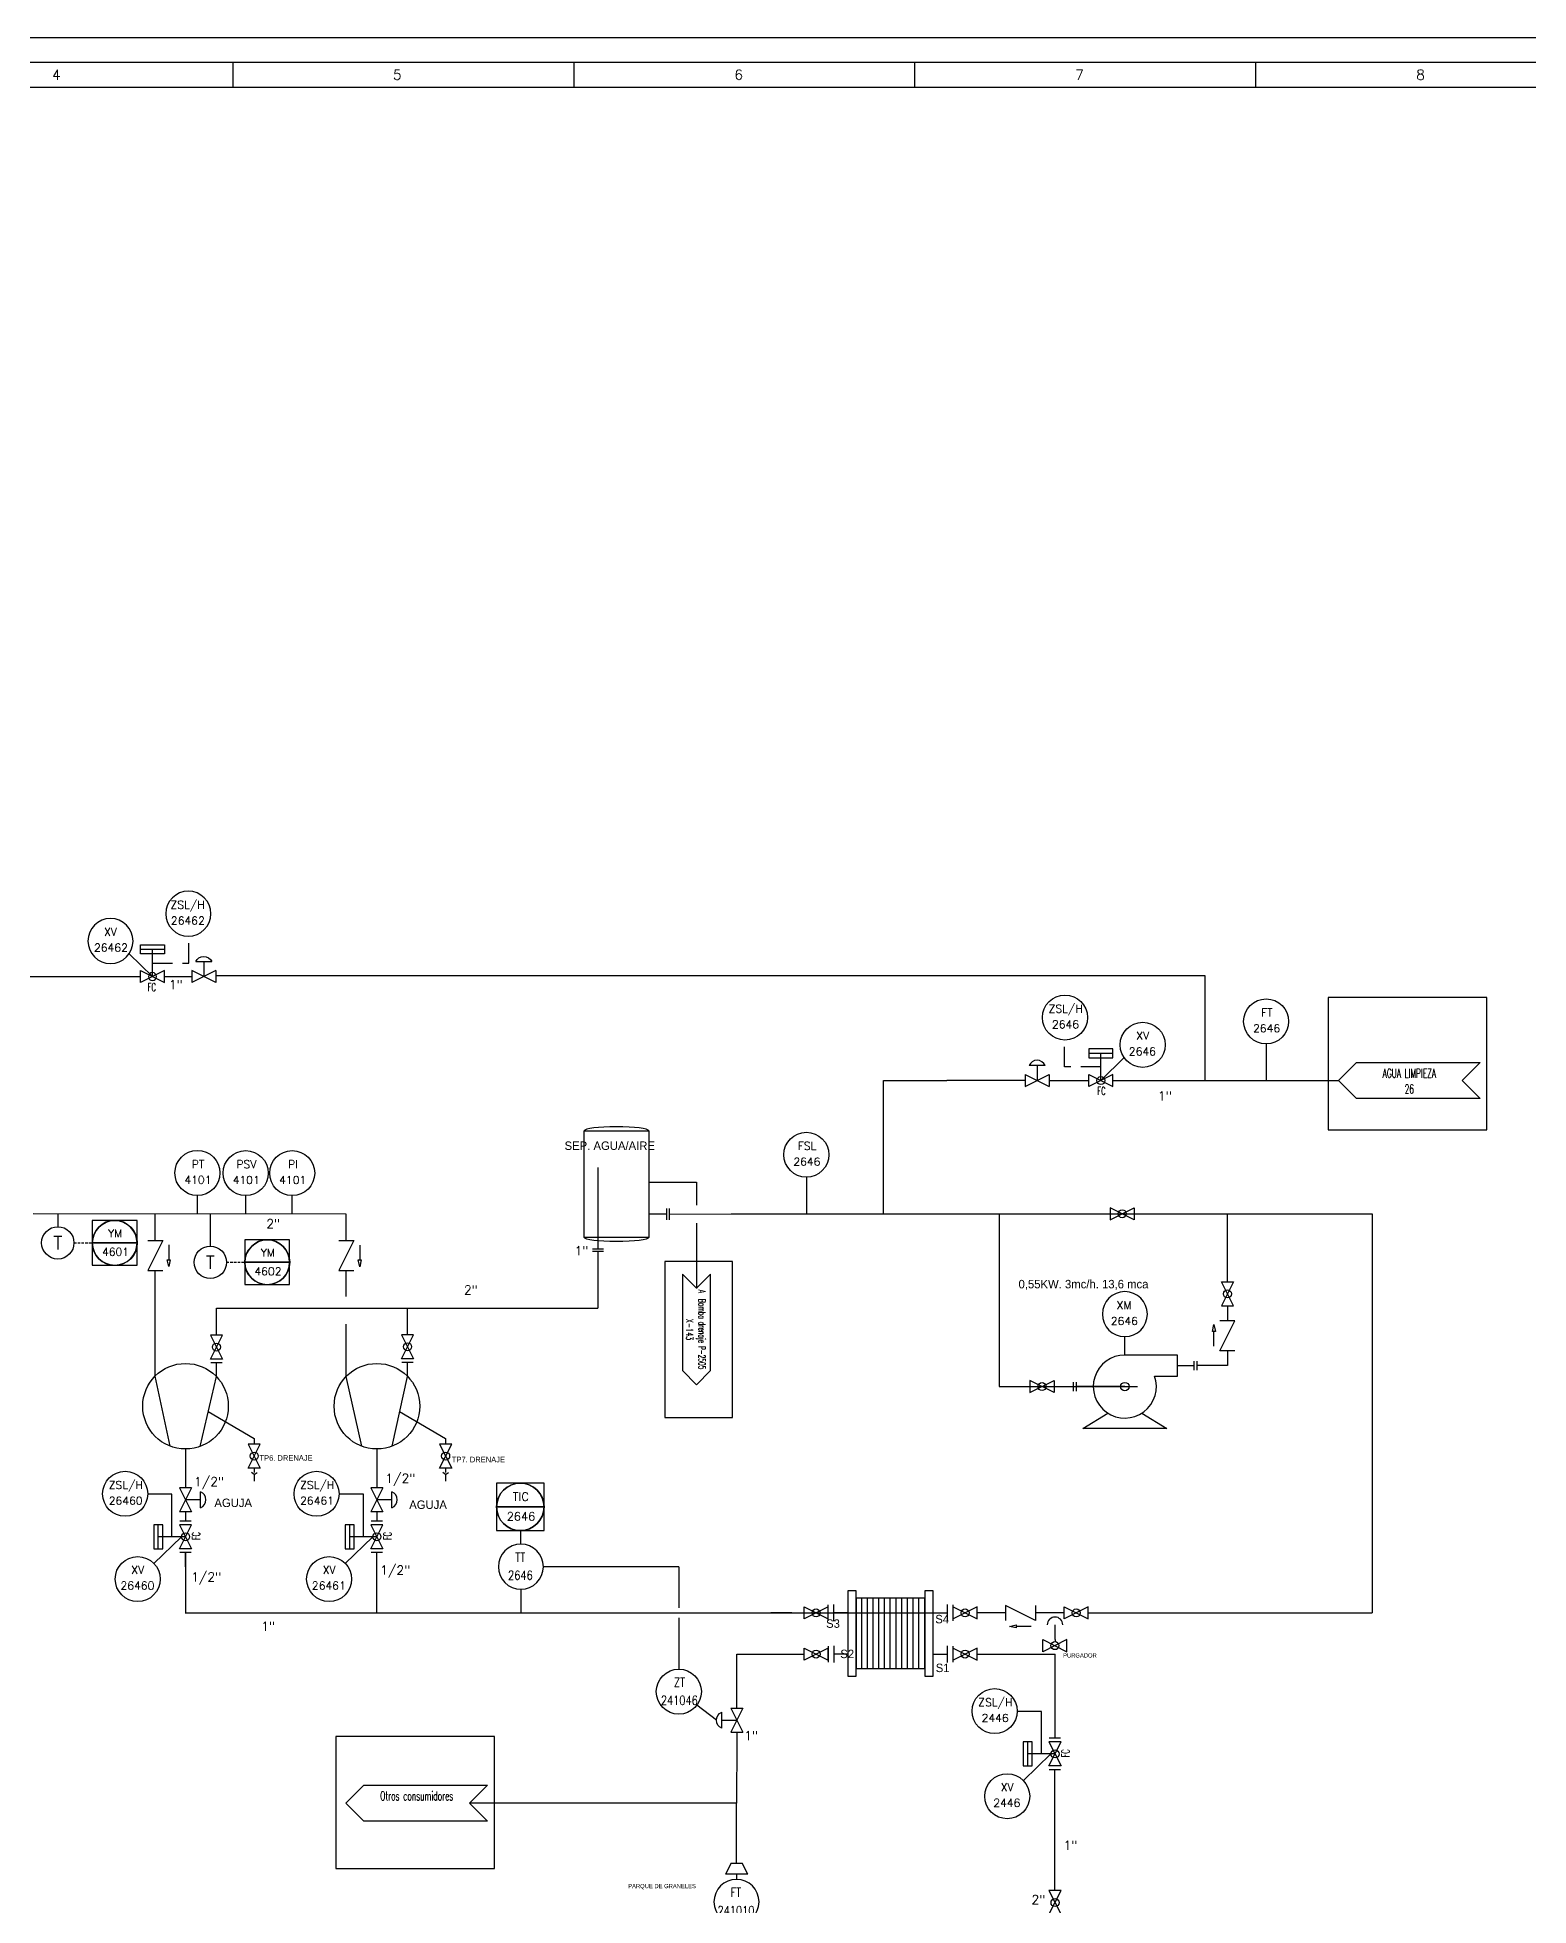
# Model space of a CAD drawing. Header units: millimetres. Extents: x -490 to -70, y 1868 to 2165.
# Drawn here: x -367.6 to -218.2, y 1977.6 to 2165 of the extents above; entities that cross this region are included whole.
import ezdxf
from ezdxf.enums import TextEntityAlignment as Align

# ---------------------------------------------------------------- set-up
doc = ezdxf.new("R2010")
doc.units = ezdxf.units.MM
doc.linetypes.add('ACAD_ISO03W100', pattern=[30, 12, -18])
doc.linetypes.add('TRAZOS', pattern=[0.75, 0.5, -0.25])
for name, color, linetype in [('CAJETIN', 1, 'Continuous'), ('CARGACAMIONES', 7, 'Continuous'), ('EQUIPOS', 5, 'Continuous'), ('FORMATO', 7, 'Continuous'), ('INSTRUMENTOS', 1, 'Continuous'), ('TEX', 7, 'Continuous'), ('TEX EQUIPOS', 6, 'Continuous'), ('TEXTO-INSTRUMENTACION', 7, 'Continuous'), ('TEXTO-VALVULAS Y ACCESORIOS', 7, 'Continuous'), ('TUBERÍA2', 1, 'TRAZOS'), ('VALVULAS Y ACCESORIOS', 1, 'Continuous')]:
    doc.layers.add(name, color=color, linetype=linetype)
doc.layers.add('TUBERÍA3', color=1, linetype='Continuous', true_color=0xff0000)
doc.styles.add('PY', font='ROMANS.shx')
doc.styles.add('PY1', font='ROMANS.shx', dxfattribs={"width": 0.8})
doc.styles.add('PY3', font='ROMANS.shx', dxfattribs={"width": 0.6})
doc.linetypes.add('SEÑAL_MECANICA2', pattern='A,4.411183,["o",PY,S=4.130212,R=360,X=0,Y=-1.374288],0.588817,-0.374158,["",PY,S=2,R=360,X=0,Y=-0.688262],-2.183682', length=7.55784)

# ---------------------------------------------------------------- blocks, each defined once
blk = doc.blocks.new('COMPRESOR')
at = {"layer": 'EQUIPOS', "linetype": 'Continuous', "ltscale": 0.5}
for p, q in [((5.33, 2.01), (-3.98, 4.08)), ((5.33, -2.02), (-3.98, -4.08))]:
    blk.add_line(p, q, dxfattribs=at)
at = {"layer": 'EQUIPOS'}
blk.add_circle((0, 0), 5.7, dxfattribs=at)
at = {"layer": 'TEX EQUIPOS', "color": 6, "linetype": 'Continuous', "style": 'PY1', "width": 0.8}
blk.add_attdef('REF_EQUIPO', text='', height=3, dxfattribs=at).set_placement((-0.64, -8.51), align=Align.MIDDLE_CENTER)
blk = doc.blocks.new('VALV GLOB-V')
at = {"layer": 'INSTRUMENTOS', "color": 1, "flags": 128}
blk.add_lwpolyline([(5.7, -1.43), (5.7, 1.43), (0, -1.43), (0, 1.43)], close=True, dxfattribs=at)
at = {"layer": 'INSTRUMENTOS', "color": 1}
blk.add_circle((2.85, 0), 0.95, dxfattribs=at)
at = {"layer": 'INSTRUMENTOS', "color": 7, "linetype": 'SEÑAL_MECANICA2', "style": 'PY'}
blk.add_attdef('REF.', text='', height=2, dxfattribs=at).set_placement((3, -3.37), align=Align.MIDDLE)
blk = doc.blocks.new('VALVULA DE CONTROL')
at = {"layer": 'VALVULAS Y ACCESORIOS'}
for p, q in [((0, 1.33), (5.33, -1.33)), ((0, -1.33), (5.33, 1.33)), ((0, 1.33), (0, -1.33)), ((4.44, 3.32), (0.89, 3.32)), ((2.67, 3.32), (2.67, 0)), ((5.33, 1.33), (5.33, -1.33))]:
    blk.add_line(p, q, dxfattribs=at)
blk.add_arc((2.67, 2.57), 1.93, 22.9957, 157.0043, dxfattribs=at)
at = {"layer": 'TEXTO-VALVULAS Y ACCESORIOS', "linetype": 'SEÑAL_MECANICA2', "style": 'PY1', "width": 0.8}
blk.add_attdef('REF.', text='', height=2, dxfattribs=at).set_placement((2.94, -3.07), align=Align.MIDDLE)
blk = doc.blocks.new('SEÑAL CIR')
at = {"color": 1}
blk.add_circle((0, 5.7), 5.7, dxfattribs=at)
at = {"layer": 'INSTRUMENTOS', "linetype": 'Continuous', "style": 'PY', "flags": 4}
for p in [(0.18, 6.94), (0.13, 2.95)]:
    blk.add_attdef('---', text='', height=2, dxfattribs=at).set_placement(p, align=Align.CENTER)
blk = doc.blocks.new('VALVULA RETENCION')
at = {"layer": 'VALVULAS Y ACCESORIOS'}
blk.add_line((0.79, 2.4), (3.43, 2.4), dxfattribs=at)
at = {"layer": 'VALVULAS Y ACCESORIOS', "flags": 128}
blk.add_lwpolyline([(0, -1.33), (0, 1.33), (5.33, -1.33), (5.33, 1.33)], dxfattribs=at)
blk.add_lwpolyline([(4.65, 2.4), (3.43, 2.14), (3.43, 2.66)], close=True, dxfattribs=at)
at = {"layer": 'TEXTO-VALVULAS Y ACCESORIOS', "linetype": 'SEÑAL_MECANICA2', "style": 'PY1', "width": 0.8}
blk.add_attdef('REF.', text='', height=2, dxfattribs=at).set_placement((2.94, -3.07), align=Align.MIDDLE)
blk = doc.blocks.new('INTERCAMBIADOR DE PLACA')
at = {"layer": 'EQUIPOS', "linetype": 'Continuous'}
for p, q in [((3.5, 7.33), (1, 7.33)), ((6, -2.58), (6, 9.92)), ((7, -2.58), (7, 9.92)), ((8, -2.58), (8, 9.92)), ((9, -2.58), (9, 9.92)), ((10, -2.58), (10, 9.92)), ((11, -2.58), (11, 9.92)), ((12.09, -2.58), (12.09, 9.92)), ((13.09, -2.58), (13.09, 9.92)), ((14.09, -2.58), (14.09, 9.92)), ((15.09, -2.58), (15.09, 9.92)), ((16.09, -2.58), (16.09, 9.92)), ((18.68, 7.33), (21.18, 7.33)), ((3.5, 0), (1, 0)), ((18.68, 0), (21.18, 0))]:
    blk.add_line(p, q, dxfattribs=at)
for points in [[(3.5, -3.91), (5, -3.91), (5, 11.24), (3.5, 11.24)], [(17.18, -3.91), (18.68, -3.91), (18.68, 11.24), (17.18, 11.24)], [(5, -2.58), (17.18, -2.58), (17.18, 9.92), (5, 9.92)]]:
    blk.add_lwpolyline(points, close=True, dxfattribs=at)
at = {"layer": 'VALVULAS Y ACCESORIOS', "color": 1}
for p, q in [((0, 5.91), (0, 8.76)), ((0, 5.91), (0, 7.33)), ((1, 5.83), (1, 8.83)), ((21.18, 5.83), (21.18, 8.83)), ((22.18, 8.76), (22.18, 5.91)), ((0, 1.42), (0, -1.43)), ((0, 1.42), (0, 0)), ((1, 1.5), (1, -1.5)), ((21.18, -1.5), (21.18, 1.5)), ((22.18, 1.42), (22.18, -1.43))]:
    blk.add_line(p, q, dxfattribs=at)
at = {"layer": 'TEX EQUIPOS', "linetype": 'Continuous', "style": 'PY1', "width": 0.8}
blk.add_attdef('REF_EQUIPO', text='', height=3, dxfattribs=at).set_placement((10.9, -8.01), align=Align.MIDDLE_CENTER)
blk = doc.blocks.new('INSTRUMENTO MONTADO EN CAMPO')
at = {"layer": 'INSTRUMENTOS'}
blk.add_circle((0, 5), 5, dxfattribs=at)
at = {"layer": 'TEXTO-INSTRUMENTACION', "color": 7, "linetype": 'Continuous', "style": 'PY1', "width": 0.8, "flags": 4}
for tag, p in [('XXX', (0.16, 7.09)), ('YYY', (0.11, 3.09))]:
    blk.add_attdef(tag, text='', height=2, dxfattribs=at).set_placement(p, align=Align.MIDDLE_CENTER)
blk = doc.blocks.new('BANDERA DE FLUJO')
at = {"layer": 'TEX', "color": 1, "ltscale": 0.1, "flags": 128}
blk.add_lwpolyline([(-4, 4), (-31.46, 4), (-27.46, 0), (-31.46, -4), (-4, -4), (0, 0)], close=True, dxfattribs=at)
at = {"layer": 'TEX', "style": 'PY1', "width": 0.8}
for tag, p in [('ETIQUETA-LINEA-1', (-15.73, 0.61)), ('ETIQUETA-LINEA-2', (-15.73, -2.91))]:
    blk.add_attdef(tag, text='', height=2, dxfattribs=at).set_placement(p, align=Align.CENTER)
blk = doc.blocks.new('REACTOR')
at = {"layer": 'EQUIPOS', "color": 5, "linetype": 'Continuous'}
for p, q in [((-11.45, 39.34), (11.45, 39.34)), ((-11.45, 1.53), (-11.45, 39.34)), ((11.45, 39.34), (11.45, 1.53)), ((11.45, 1.53), (-11.45, 1.53))]:
    blk.add_line(p, q, dxfattribs=at)
blk.add_ellipse((0, 39.34), major_axis=(-11.45, 0), ratio=0.133217, start_param=3.141593, end_param=6.283185, dxfattribs=at)
at = {"layer": 'EQUIPOS', "color": 5, "linetype": 'Continuous', "extrusion": (0, 0, -1)}
blk.add_ellipse((0, 1.53), major_axis=(-11.45, 0), ratio=0.133217, start_param=3.141593, end_param=6.283185, dxfattribs=at)
at = {"layer": 'TEX EQUIPOS', "linetype": 'Continuous', "style": 'PY1', "width": 0.8}
blk.add_attdef('REF_EQUIPO', text='', height=3, dxfattribs=at).set_placement((-0.18, 20.33), align=Align.MIDDLE_CENTER)
blk = doc.blocks.new('BOMBA CENTRIFUGA')
at = {"layer": 'EQUIPOS', "linetype": 'Continuous'}
for p, q in [((23.07, 4.67), (26.8, 4.67)), ((11.4, 0), (0.67, 0))]:
    blk.add_line(p, q, dxfattribs=at)
blk.add_lwpolyline([(23.07, 7), (11.4, 7, 3.146264), (18, 2.33), (23.07, 2.33)], format="xyb", close=True, dxfattribs=at)
blk.add_lwpolyline([(15.18, -5.89), (20.73, -9.33), (2.07, -9.33), (7.62, -5.89)], dxfattribs=at)
blk.add_circle((11.4, 0), 0.933, dxfattribs=at)
at = {"layer": 'VALVULAS Y ACCESORIOS'}
for p, q in [((26.8, 3.67), (26.8, 5.67)), ((27.47, 3.67), (27.47, 5.67)), ((0, -1), (0, 1)), ((0.67, -1), (0.67, 1))]:
    blk.add_line(p, q, dxfattribs=at)
at = {"layer": 'TEX EQUIPOS', "linetype": 'Continuous', "style": 'PY1', "width": 0.8}
blk.add_attdef('REF_EQUIPO', text='', height=3, dxfattribs=at).set_placement((11.4, -12.69), align=Align.MIDDLE_CENTER)
blk = doc.blocks.new('MARCO-A1')
at = {"layer": 'FORMATO', "color": 5}
for p, q in [((283.67, 589), (283.67, 584)), ((352.08, 589), (352.08, 584)), ((420.5, 589), (420.5, 584)), ((488.92, 589), (488.92, 584))]:
    blk.add_line(p, q, dxfattribs=at)
at = {"layer": 'FORMATO', "color": 1}
blk.add_lwpolyline([(0, 594), (841, 594), (841, 0), (0, 0)], close=True, dxfattribs=at)
at = {"layer": 'FORMATO', "color": 5}
blk.add_lwpolyline([(5, 589), (836, 589), (836, 5), (5, 5)], close=True, dxfattribs=at)
at = {"layer": 'FORMATO', "color": 8, "linetype": 'Continuous'}
blk.add_lwpolyline([(10, 584), (831, 584), (831, 10), (10, 10)], close=True, dxfattribs=at)
at = {"layer": 'FORMATO', "color": 1, "style": 'PY'}
for s, p in [('4', (247.4, 585.5)), ('5', (315.82, 585.5)), ('6', (384.34, 585.5)), ('7', (452.75, 585.5)), ('8', (521.17, 585.5))]:
    blk.add_text(s, height=2, dxfattribs=at).set_placement(p)
blk = doc.blocks.new('SEÑAL CIRCU MARCO')
at = {"color": 1, "linetype": 'Continuous', "ltscale": 0.5}
blk.add_line((5.7, 5.7), (-5.7, 5.7), dxfattribs=at)
at = {"color": 1, "flags": 128}
blk.add_lwpolyline([(5.7, 0), (-5.7, 0), (-5.7, 11.4), (5.7, 11.4)], close=True, dxfattribs=at)
at = {"color": 1}
blk.add_circle((0, 5.7), 5.7, dxfattribs=at)
at = {"style": 'PY'}
for tag, p in [('XXX', (0.18, 7.98)), ('YYY', (0.13, 3.24))]:
    blk.add_attdef(tag, text='', height=2, dxfattribs=at).set_placement(p, align=Align.MIDDLE)

msp = doc.modelspace()

# ---------------------------------------------------------------- linework, layer by layer
at = {"color": 1}
for p, q in [((-356.12, 2070.79), (-358.45, 2073.08)), ((-261.07, 2060.37), (-258.73, 2062.67)), ((-319.2, 2013.86), (-319.2, 2015.23)), ((-319.19, 2009.36), (-319.19, 2006.99)), ((-299.59, 1996.22), (-301.56, 1997.72)), ((-298.13, 1981.88), (-298.68, 1980.78)), ((-298.13, 1981.88), (-297.01, 1981.88))]:
    msp.add_line(p, q, dxfattribs=at)
at = {"color": 5}
for p, q in [((-379.91, 2070.79), (-357.32, 2070.79)), ((-354.91, 2070.79), (-352.17, 2070.79)), ((-250.6, 2070.88), (-349.77, 2070.88)), ((-250.6, 2060.37), (-250.6, 2070.88)), ((-282.85, 2047.01), (-282.85, 2060.37)), ((-282.85, 2060.37), (-276.49, 2060.37)), ((-268.66, 2060.37), (-276.49, 2060.37)), ((-266.18, 2060.37), (-262.27, 2060.37)), ((-259.86, 2060.37), (-237.25, 2060.37)), ((-311.47, 2051.65), (-311.47, 2043.47)), ((-306.38, 2050.19), (-301.59, 2050.19)), ((-301.59, 2050.19), (-301.59, 2047.86)), ((-304.59, 2046.97), (-306.38, 2046.97)), ((-304.32, 2046.97), (-298.13, 2047.01)), ((-301.59, 2046.08), (-301.59, 2039.53)), ((-298.13, 2047.01), (-253.35, 2047.01)), ((-271.26, 2047.01), (-271.26, 2029.68)), ((-248.38, 2040.18), (-248.38, 2047.01)), ((-311.47, 2043.21), (-311.47, 2037.54)), ((-349.71, 2034.84), (-349.71, 2037.54)), ((-349.71, 2037.54), (-311.47, 2037.54)), ((-330.55, 2034.87), (-330.55, 2037.54)), ((-248.38, 2037.78), (-248.38, 2036.28)), ((-248.38, 2033.28), (-248.38, 2031.78)), ((-248.38, 2031.78), (-251.41, 2031.78)), ((-271.26, 2029.68), (-257.4, 2029.68)), ((-259.38, 2029.68), (-261.58, 2029.68)), ((-345.91, 2021.51), (-345.91, 2021.08)), ((-326.73, 2021.51), (-326.73, 2021.08)), ((-345.91, 2020.86), (-346.19, 2021.08)), ((-345.91, 2020.86), (-345.62, 2021.08)), ((-345.91, 2020.86), (-345.91, 2020.21)), ((-326.73, 2020.86), (-327.01, 2021.08)), ((-326.73, 2020.86), (-326.44, 2021.08)), ((-326.73, 2020.86), (-326.73, 2020.21)), ((-352.84, 2012.96), (-352.84, 2011.59)), ((-352.8, 2013.05), (-352.8, 2006.99)), ((-333.66, 2012.96), (-333.66, 2006.99)), ((-352.84, 2006.99), (-277.13, 2006.99)), ((-292.03, 2006.99), (-294.15, 2006.99)), ((-270.62, 2006.99), (-273.48, 2006.99)), ((-264.74, 2006.99), (-267.61, 2006.99)), ((-262.34, 2006.99), (-233.87, 2006.99)), ((-297.56, 2002.85), (-290.81, 2002.85)), ((-297.56, 1997.42), (-297.56, 2002.85)), ((-273.48, 2002.85), (-265.66, 2002.85)), ((-265.66, 2004.32), (-265.66, 2004.1)), ((-265.66, 1994.42), (-265.66, 2002.85)), ((-297.56, 1994.19), (-297.57, 1987.92)), ((-297.56, 1995.01), (-297.56, 1994.19)), ((-265.68, 1979.13), (-265.67, 1991.26)), ((-297.57, 1987.92), (-324.33, 1987.92)), ((-297.57, 1981.88), (-297.57, 1987.92)), ((-297.57, 1980.78), (-297.57, 1980.26))]:
    msp.add_line(p, q, dxfattribs=at)
at = {"color": 4}
msp.add_line((-336.69, 2046.98), (-368.08, 2046.99), dxfattribs=at)
at = {"color": 1, "linetype": 'Continuous'}
msp.add_line((-265.66, 2004.32), (-265.66, 2005.8), dxfattribs=at)
at = {"color": 2}
for points in [[(-222.39, 2068.68), (-238.28, 2068.68), (-238.28, 2055.42), (-222.39, 2055.42)], [(-297.99, 2042.22), (-304.78, 2042.22), (-304.78, 2026.58), (-297.99, 2026.58)], [(-321.85, 1994.6), (-337.73, 1994.6), (-337.73, 1981.35), (-321.85, 1981.35)]]:
    msp.add_lwpolyline(points, close=True, dxfattribs=at)
at = {"color": 1}
msp.add_lwpolyline([(-296.45, 1980.78), (-298.68, 1980.78)], dxfattribs=at)
for centre in [(-365.6, 2044.09), (-350.32, 2042.14)]:
    msp.add_circle(centre, 1.62, dxfattribs=at)
at = {"color": 1, "linetype": 'Continuous'}
msp.add_arc((-265.66, 2005.8), 0.772, 0, 180, dxfattribs=at)
at = {"layer": 'CAJETIN', "color": 1, "linetype": 'TRAZOS', "ltscale": 4}
for p, q in [((-352.47, 2072.15), (-352.47, 2074.84)), ((-356.12, 2072.15), (-352.47, 2072.15)), ((-264.72, 2061.74), (-264.72, 2064.43)), ((-261.07, 2061.74), (-264.72, 2061.74))]:
    msp.add_line(p, q, dxfattribs=at)
at = {"layer": 'CAJETIN', "color": 1, "linetype": 'ACAD_ISO03W100', "ltscale": 4}
for p, q in [((-303.35, 2011.62), (-316.93, 2011.62)), ((-303.35, 2011.62), (-303.35, 2007.49)), ((-303.35, 2006.48), (-303.35, 2001.34))]:
    msp.add_line(p, q, dxfattribs=at)
at = {"layer": 'CARGACAMIONES'}
msp.add_line((-253.35, 2047.01), (-233.87, 2047.01), dxfattribs=at)
at = {"layer": 'CARGACAMIONES', "color": 5}
msp.add_line((-233.87, 2047.01), (-233.87, 2006.99), dxfattribs=at)
at = {"layer": 'EQUIPOS', "color": 4, "linetype": 'Continuous'}
for p, q in [((-355.84, 2044.33), (-355.84, 2046.99)), ((-336.69, 2044.32), (-336.69, 2046.98)), ((-355.84, 2030.71), (-355.84, 2041.32)), ((-336.69, 2038.7), (-336.69, 2041.31)), ((-336.69, 2030.7), (-336.69, 2035.93))]:
    msp.add_line(p, q, dxfattribs=at)
at = {"layer": 'EQUIPOS', "linetype": 'Continuous'}
for p, q in [((-349.71, 2030.68), (-349.71, 2032.06)), ((-330.55, 2030.7), (-330.55, 2032.09)), ((-350.52, 2027.18), (-345.91, 2024.47)), ((-331.34, 2027.18), (-326.73, 2024.47)), ((-352.8, 2023.42), (-352.8, 2019.54)), ((-345.91, 2024.47), (-345.91, 2023.92)), ((-333.62, 2023.42), (-333.62, 2019.54)), ((-326.73, 2024.47), (-326.73, 2023.92)), ((-352.8, 2017.13), (-352.8, 2016.2)), ((-333.62, 2017.13), (-333.62, 2016.2))]:
    msp.add_line(p, q, dxfattribs=at)
at = {"layer": 'TEXTO-INSTRUMENTACION', "color": 1}
msp.add_line((-296.45, 1980.78), (-297.01, 1981.88), dxfattribs=at)
at = {"layer": 'TUBERÍA2', "ltscale": 0.5}
for points in [[(-363.98, 2044.09), (-362.14, 2044.09)], [(-348.7, 2042.14), (-346.86, 2042.14)]]:
    msp.add_lwpolyline(points, dxfattribs=at)
at = {"layer": 'TUBERÍA3'}
for points in [[(-365.6, 2046.94), (-365.6, 2045.7)], [(-350.32, 2047.02), (-350.32, 2043.76)], [(-362.14, 2044.08), (-357.65, 2044.09)], [(-346.86, 2042.14), (-342.37, 2042.14)], [(-321.63, 2017.61), (-316.87, 2017.62)]]:
    msp.add_lwpolyline(points, dxfattribs=at)
for centre, radius in [((-359.89, 2044.08), 2.25), ((-344.61, 2042.14), 2.25), ((-319.25, 2017.62), 2.38)]:
    msp.add_circle(centre, radius, dxfattribs=at)
at = {"layer": 'VALVULAS Y ACCESORIOS'}
for p, q in [((-354.91, 2073.51), (-357.32, 2073.51)), ((-356.12, 2070.79), (-356.12, 2073.51)), ((-262.27, 2063.1), (-259.86, 2063.1)), ((-261.07, 2060.37), (-261.07, 2063.1)), ((-244.5, 2064.04), (-244.5, 2060.37)), ((-290.58, 2050.67), (-290.58, 2047.01)), ((-351.61, 2046.99), (-351.61, 2048.84)), ((-346.77, 2046.98), (-346.77, 2048.83)), ((-342.11, 2046.98), (-342.11, 2048.83)), ((-258.66, 2032.84), (-258.66, 2034.69)), ((-354.17, 2018.88), (-356.6, 2018.88)), ((-354.17, 2014.62), (-354.17, 2018.88)), ((-334.98, 2018.88), (-337.42, 2018.88)), ((-334.98, 2014.62), (-334.98, 2018.88)), ((-355.53, 2013.42), (-355.53, 2015.83)), ((-336.35, 2013.42), (-336.35, 2015.83)), ((-353.2, 2014.62), (-355.97, 2011.95)), ((-352.8, 2014.62), (-355.53, 2014.62)), ((-334.02, 2014.62), (-336.79, 2011.95)), ((-333.62, 2014.62), (-336.35, 2014.62)), ((-267.03, 1997.09), (-269.46, 1997.09)), ((-267.03, 1992.84), (-267.03, 1997.09)), ((-268.39, 1991.64), (-268.39, 1994.04)), ((-266.07, 1992.84), (-268.83, 1990.17)), ((-265.66, 1992.84), (-268.39, 1992.84))]:
    msp.add_line(p, q, dxfattribs=at)
at = {"layer": 'VALVULAS Y ACCESORIOS', "ltscale": 0.1}
for p, q in [((-304.59, 2047.54), (-304.59, 2046.41)), ((-304.32, 2047.54), (-304.32, 2046.41)), ((-310.9, 2043.47), (-312.03, 2043.47)), ((-310.9, 2043.21), (-312.03, 2043.21)), ((-349.14, 2032.06), (-350.27, 2032.06)), ((-329.99, 2032.09), (-331.12, 2032.09)), ((-352.24, 2016.2), (-353.37, 2016.2)), ((-352.24, 2015.83), (-353.37, 2015.83)), ((-333.06, 2016.2), (-334.18, 2016.2)), ((-333.06, 2016.2), (-334.18, 2016.2)), ((-333.06, 2015.83), (-334.18, 2015.83)), ((-333.06, 2015.83), (-334.18, 2015.83)), ((-352.24, 2013.05), (-353.37, 2013.05)), ((-333.06, 2013.05), (-334.18, 2013.05)), ((-265.1, 1994.42), (-266.23, 1994.42)), ((-265.1, 1994.42), (-266.23, 1994.42)), ((-265.1, 1994.04), (-266.23, 1994.04)), ((-265.1, 1994.04), (-266.23, 1994.04)), ((-265.1, 1991.26), (-266.23, 1991.26))]:
    msp.add_line(p, q, dxfattribs=at)
at = {"layer": 'VALVULAS Y ACCESORIOS', "flags": 128}
for points in [[(-354.91, 2073.96), (-354.91, 2073.06), (-357.32, 2073.06), (-357.32, 2073.96)], [(-262.27, 2063.55), (-262.27, 2062.65), (-259.86, 2062.65), (-259.86, 2063.55)], [(-355.98, 2013.42), (-355.08, 2013.42), (-355.08, 2015.83), (-355.98, 2015.83)], [(-336.8, 2013.42), (-335.9, 2013.42), (-335.9, 2015.83), (-336.8, 2015.83)], [(-268.84, 1991.64), (-267.94, 1991.64), (-267.94, 1994.04), (-268.84, 1994.04)]]:
    msp.add_lwpolyline(points, close=True, dxfattribs=at)

# ---------------------------------------------------------------- block references
for name, p, xscale, yscale, zscale in [('MARCO-A1', (-489.73, 1868.32), 0.499409123998651, 0.499409123998651, 0.499409123998651), ('REACTOR', (-309.61, 2044.21), 0.2821279588622831, 0.2821279588622831, 0.2821279588622831), ('INTERCAMBIADOR DE PLACA', (-288.4, 2002.85), 0.5642559177245662, 0.5642559177245662, 0.5642559177245662)]:
    msp.add_blockref(name, p, dxfattribs=dict(xscale=xscale, yscale=yscale, zscale=zscale))
at = {"linetype": 'Continuous'}
ref = msp.add_blockref('SEÑAL CIR', (-352.52, 2074.84), dxfattribs=dict(at, xscale=-0.3959270923490436, yscale=0.3959270923490436, zscale=0.3959270923489736))
ref.add_attrib('---', 'ZSL/H', dxfattribs={"layer": 'INSTRUMENTOS', "color": 7, "linetype": 'Continuous', "height": 0.792, "style": 'PY'}).set_placement((-352.59, 2077.59), align=Align.CENTER)
ref.add_attrib('---', '26462', dxfattribs={"layer": 'INSTRUMENTOS', "color": 7, "linetype": 'Continuous', "height": 0.792, "style": 'PY'}).set_placement((-352.57, 2076.01), align=Align.CENTER)
ref = msp.add_blockref('SEÑAL CIR', (-360.32, 2072.1), dxfattribs=dict(at, xscale=-0.3959270923490436, yscale=0.395927092348941, zscale=0.3959270923489736))
ref.add_attrib('---', 'XV', dxfattribs={"layer": 'INSTRUMENTOS', "color": 7, "linetype": 'Continuous', "height": 0.792, "style": 'PY'}).set_placement((-360.32, 2074.88), align=Align.CENTER)
ref.add_attrib('---', '26462', dxfattribs={"layer": 'INSTRUMENTOS', "color": 7, "linetype": 'Continuous', "height": 0.792, "style": 'PY'}).set_placement((-360.28, 2073.3), align=Align.CENTER)
for name, p, xscale, yscale, zscale in [('VALVULA DE CONTROL', (-349.77, 2070.79), -0.451404734179653, 0.451404734179653, 0.451404734179653), ('VALVULA DE CONTROL', (-268.66, 2060.37), 0.451404734179653, 0.451404734179653, 0.451404734179653), ('BOMBA CENTRIFUGA', (-263.81, 2029.68), 0.451404734179653, 0.451404734179653, 0.451404734179653), ('VALV GLOB-V', (-290.81, 2006.99), 0.4223672139243377, 0.4223672139243377, 0.4223672139243377), ('VALV GLOB-V', (-275.88, 2006.99), 0.4223672139243377, 0.4223672139243377, 0.4223672139243377), ('VALV GLOB-V', (-264.74, 2006.99), 0.4223672139243377, 0.4223672139243377, 0.4223672139243377), ('VALV GLOB-V', (-290.81, 2002.85), 0.4223672139243377, 0.4223672139243377, 0.4223672139243377), ('VALV GLOB-V', (-275.88, 2002.85), 0.4223672139243377, 0.4223672139243377, 0.4223672139243377), ('VALV GLOB-V', (-266.87, 2003.7), 0.4223672139243377, 0.4223672139243377, 0.4223672139243377)]:
    msp.add_blockref(name, p, dxfattribs=dict(at, xscale=xscale, yscale=yscale, zscale=zscale))
ref = msp.add_blockref('VALV GLOB-V', (-354.91, 2070.79), dxfattribs=dict(at, xscale=-0.4223672139243377, yscale=0.4223672139244403, zscale=0.4223672139244523))
ref.add_attrib('REF.', 'FC', dxfattribs={"layer": 'INSTRUMENTOS', "color": 7, "linetype": 'SEÑAL_MECANICA2', "height": 0.802, "style": 'PY3', "width": 0.6}).set_placement((-356.18, 2069.73), align=Align.MIDDLE)
ref = msp.add_blockref('SEÑAL CIR', (-264.66, 2064.43), dxfattribs=dict(at, xscale=0.3959270923490436, yscale=0.3959270923490436, zscale=0.3959270923490436))
ref.add_attrib('---', 'ZSL/H', dxfattribs={"layer": 'INSTRUMENTOS', "color": 7, "linetype": 'Continuous', "height": 0.792, "style": 'PY'}).set_placement((-264.59, 2067.17), align=Align.CENTER)
ref.add_attrib('---', '2646', dxfattribs={"layer": 'INSTRUMENTOS', "color": 7, "linetype": 'Continuous', "height": 0.792, "style": 'PY'}).set_placement((-264.61, 2065.6), align=Align.CENTER)
ref = msp.add_blockref('SEÑAL CIR', (-244.5, 2064.04), dxfattribs=dict(at, xscale=0.3959270923490436, yscale=0.3959270923490436, zscale=0.3959270923490436))
ref.add_attrib('---', 'FT', dxfattribs={"layer": 'INSTRUMENTOS', "color": 7, "linetype": 'Continuous', "height": 0.792, "style": 'PY'}).set_placement((-244.43, 2066.79), align=Align.CENTER)
ref.add_attrib('---', '2646', dxfattribs={"layer": 'INSTRUMENTOS', "color": 7, "linetype": 'Continuous', "height": 0.792, "style": 'PY'}).set_placement((-244.45, 2065.21), align=Align.CENTER)
ref = msp.add_blockref('SEÑAL CIR', (-256.87, 2061.69), dxfattribs=dict(at, xscale=0.3959270923490436, yscale=0.3959270923490436, zscale=0.3959270923490436))
ref.add_attrib('---', 'XV', dxfattribs={"layer": 'INSTRUMENTOS', "color": 7, "linetype": 'Continuous', "height": 0.792, "style": 'PY'}).set_placement((-256.87, 2064.47), align=Align.CENTER)
ref.add_attrib('---', '2646', dxfattribs={"layer": 'INSTRUMENTOS', "color": 7, "linetype": 'Continuous', "height": 0.792, "style": 'PY'}).set_placement((-256.9, 2062.89), align=Align.CENTER)
ref = msp.add_blockref('VALV GLOB-V', (-262.27, 2060.37), dxfattribs=dict(at, xscale=0.4223672139243377, yscale=0.4223672139243377, zscale=0.4223672139243377))
ref.add_attrib('REF.', 'FC', dxfattribs={"layer": 'INSTRUMENTOS', "color": 7, "linetype": 'SEÑAL_MECANICA2', "height": 0.802, "style": 'PY3', "width": 0.6}).set_placement((-261, 2059.32), align=Align.MIDDLE)
ref = msp.add_blockref('BANDERA DE FLUJO', (-237.25, 2060.37), dxfattribs=dict(xscale=-0.451404734179653, yscale=0.451404734179653, zscale=0.451404734179653))
ref.add_attrib('ETIQUETA-LINEA-1', 'AGUA LIMPIEZA', dxfattribs={"layer": 'TEX', "height": 0.9028, "style": 'PY1', "width": 0.6}).set_placement((-230.15, 2060.65), align=Align.CENTER)
ref.add_attrib('ETIQUETA-LINEA-2', '26', dxfattribs={"layer": 'TEX', "height": 0.903, "style": 'PY1', "width": 0.6}).set_placement((-230.15, 2059.06), align=Align.CENTER)
ref = msp.add_blockref('SEÑAL CIR', (-290.58, 2050.67), dxfattribs=dict(at, xscale=0.3959270923490436, yscale=0.3959270923490436, zscale=0.3959270923490436))
ref.add_attrib('---', 'FSL', dxfattribs={"layer": 'INSTRUMENTOS', "color": 7, "linetype": 'Continuous', "height": 0.792, "style": 'PY'}).set_placement((-290.51, 2053.42), align=Align.CENTER)
ref.add_attrib('---', '2646', dxfattribs={"layer": 'INSTRUMENTOS', "color": 7, "linetype": 'Continuous', "height": 0.792, "style": 'PY'}).set_placement((-290.53, 2051.84), align=Align.CENTER)
ref = msp.add_blockref('SEÑAL CIR', (-351.61, 2048.84), dxfattribs=dict(at, xscale=0.3959270923490436, yscale=0.3959270923490436, zscale=0.3959270923490436))
ref.add_attrib('---', 'PT', dxfattribs={"layer": 'INSTRUMENTOS', "color": 7, "linetype": 'Continuous', "height": 0.792, "style": 'PY'}).set_placement((-351.54, 2051.58), align=Align.CENTER)
ref.add_attrib('---', '4101', dxfattribs={"layer": 'INSTRUMENTOS', "color": 7, "linetype": 'Continuous', "height": 0.792, "style": 'PY'}).set_placement((-351.56, 2050.01), align=Align.CENTER)
ref = msp.add_blockref('SEÑAL CIR', (-346.77, 2048.83), dxfattribs=dict(at, xscale=0.3959270923490436, yscale=0.3959270923490436, zscale=0.3959270923490436))
ref.add_attrib('---', 'PSV', dxfattribs={"layer": 'INSTRUMENTOS', "color": 7, "linetype": 'Continuous', "height": 0.792, "style": 'PY'}).set_placement((-346.7, 2051.58), align=Align.CENTER)
ref.add_attrib('---', '4101', dxfattribs={"layer": 'INSTRUMENTOS', "color": 7, "linetype": 'Continuous', "height": 0.792, "style": 'PY'}).set_placement((-346.72, 2050), align=Align.CENTER)
ref = msp.add_blockref('SEÑAL CIR', (-342.11, 2048.83), dxfattribs=dict(at, xscale=0.3959270923490436, yscale=0.3959270923490436, zscale=0.3959270923490436))
ref.add_attrib('---', 'PI', dxfattribs={"layer": 'INSTRUMENTOS', "color": 7, "linetype": 'Continuous', "height": 0.792, "style": 'PY'}).set_placement((-342.03, 2051.58), align=Align.CENTER)
ref.add_attrib('---', '4101', dxfattribs={"layer": 'INSTRUMENTOS', "color": 7, "linetype": 'Continuous', "height": 0.792, "style": 'PY'}).set_placement((-342.06, 2050), align=Align.CENTER)
ref = msp.add_blockref('SEÑAL CIRCU MARCO', (-359.9, 2046.33), dxfattribs=dict(xscale=-0.3938699487201079, yscale=0.3938699487201079, zscale=0.3938699487201079, rotation=180))
ref.add_attrib('XXX', '4601', dxfattribs={"height": 0.788, "style": 'PY'}).set_placement((-359.82, 2043.19), align=Align.MIDDLE)
ref.add_attrib('YYY', 'YM', dxfattribs={"height": 0.788, "style": 'PY'}).set_placement((-359.85, 2045.05), align=Align.MIDDLE)
for name, p, xscale, yscale, zscale, rotation in [('VALV GLOB-V', (-257.72, 2047.01), 0.4223672139243377, 0.4223672139243377, 0.4223672139243377, 180), ('VALVULA RETENCION', (-355.84, 2044.33), 0.5642559177245662, 0.5642559177245662, 0.5642559177245662, 270), ('VALVULA RETENCION', (-336.69, 2044.32), 0.5642559177245662, 0.5642559177245662, 0.5642559177245662, 270), ('VALV GLOB-V', (-248.38, 2040.18), 0.4223672139243377, 0.4223672139243377, 0.4223672139243377, 270), ('VALV GLOB-V', (-349.71, 2032.44), 0.4223672139243377, 0.4223672139243377, 0.4223672139243377, 90), ('VALV GLOB-V', (-330.55, 2032.47), 0.4223672139243377, 0.4223672139243377, 0.4223672139243377, 90), ('VALVULA RETENCION', (-248.38, 2033.28), 0.5642559177245662, 0.5642559177245662, 0.5642559177245662, 90.00000000000001), ('VALV GLOB-V', (-265.76, 2029.68), 0.4223672139243377, 0.4223672139243377, 0.4223672139243377, 180), ('VALV GLOB-V', (-345.91, 2021.51), 0.4223672139243377, 0.4223672139243377, 0.4223672139243377, 90), ('VALV GLOB-V', (-326.73, 2021.51), 0.4223672139243377, 0.4223672139243377, 0.4223672139243377, 90), ('VALVULA DE CONTROL', (-352.8, 2019.54), 0.451404734179653, 0.451404734179653, 0.451404734179653, 270), ('VALVULA DE CONTROL', (-333.62, 2019.54), 0.451404734179653, 0.451404734179653, 0.451404734179653, 270), ('VALVULA RETENCION', (-267.61, 2006.99), 0.5642559177245662, 0.5642559177245662, 0.5642559177245662, 180), ('VALVULA DE CONTROL', (-297.56, 1997.42), -0.451404734179653, 0.451404734179653, 0.451404734179653, 90), ('VALV GLOB-V', (-265.66, 1976.73), 0.4223672139243377, 0.4223672139243377, 0.4223672139243377, 90)]:
    msp.add_blockref(name, p, dxfattribs=dict(at, xscale=xscale, yscale=yscale, zscale=zscale, rotation=rotation))
ref = msp.add_blockref('SEÑAL CIRCU MARCO', (-344.61, 2044.39), dxfattribs=dict(xscale=-0.3938699487201079, yscale=0.3938699487201079, zscale=0.3938699487201079, rotation=180))
ref.add_attrib('XXX', '4602', dxfattribs={"height": 0.788, "style": 'PY'}).set_placement((-344.54, 2041.24), align=Align.MIDDLE)
ref.add_attrib('YYY', 'YM', dxfattribs={"height": 0.788, "style": 'PY'}).set_placement((-344.56, 2043.11), align=Align.MIDDLE)
ref = msp.add_blockref('BANDERA DE FLUJO', (-301.59, 2029.87), dxfattribs=dict(xscale=0.3520000000000001, yscale=0.3520000000000001, zscale=0.3520000000000001, rotation=270))
ref.add_attrib('ETIQUETA-LINEA-1', 'A  Bomba drenaje P-2505', dxfattribs={"layer": 'TEX', "height": 0.704, "rotation": 270, "style": 'PY1', "width": 0.5}).set_placement((-301.38, 2035.4), align=Align.CENTER)
ref.add_attrib('ETIQUETA-LINEA-2', 'X-143', dxfattribs={"layer": 'TEX', "height": 0.704, "rotation": 270, "style": 'PY1', "width": 0.6}).set_placement((-302.62, 2035.4), align=Align.CENTER)
ref = msp.add_blockref('SEÑAL CIR', (-258.66, 2034.69), dxfattribs=dict(at, xscale=-0.3959270923490436, yscale=0.3959270923490436, zscale=0.3959270923489736))
ref.add_attrib('---', 'XM', dxfattribs={"layer": 'INSTRUMENTOS', "color": 7, "linetype": 'Continuous', "height": 0.792, "style": 'PY'}).set_placement((-258.74, 2037.44), align=Align.CENTER)
ref.add_attrib('---', '2646', dxfattribs={"layer": 'INSTRUMENTOS', "color": 7, "linetype": 'Continuous', "height": 0.792, "style": 'PY'}).set_placement((-258.71, 2035.86), align=Align.CENTER)
at = {"color": 7, "linetype": 'Continuous'}
for p, xscale, yscale, zscale, rotation in [((-352.8, 2027.71), 0.7523415998033237, 0.7523415998033237, 0.7523415998033237, 269.4715500850131), ((-333.62, 2027.71), 0.7523415998033232, 0.7523415998033232, 0.7523415998033232, 270)]:
    msp.add_blockref('COMPRESOR', p, dxfattribs=dict(at, xscale=xscale, yscale=yscale, zscale=zscale, rotation=rotation))
at = {"linetype": 'Continuous'}
ref = msp.add_blockref('SEÑAL CIR', (-358.85, 2016.67), dxfattribs=dict(at, xscale=0.3959270923490436, yscale=0.3959270923490436, zscale=0.3959270923490436))
ref.add_attrib('---', 'ZSL/H', dxfattribs={"layer": 'INSTRUMENTOS', "color": 7, "linetype": 'Continuous', "height": 0.792, "style": 'PY'}).set_placement((-358.78, 2019.41), align=Align.CENTER)
ref.add_attrib('---', '26460', dxfattribs={"layer": 'INSTRUMENTOS', "color": 7, "linetype": 'Continuous', "height": 0.792, "style": 'PY'}).set_placement((-358.8, 2017.84), align=Align.CENTER)
ref = msp.add_blockref('SEÑAL CIR', (-339.67, 2016.67), dxfattribs=dict(at, xscale=0.3959270923490436, yscale=0.3959270923490436, zscale=0.3959270923490436))
ref.add_attrib('---', 'ZSL/H', dxfattribs={"layer": 'INSTRUMENTOS', "color": 7, "linetype": 'Continuous', "height": 0.792, "style": 'PY'}).set_placement((-339.6, 2019.41), align=Align.CENTER)
ref.add_attrib('---', '26461', dxfattribs={"layer": 'INSTRUMENTOS', "color": 7, "linetype": 'Continuous', "height": 0.792, "style": 'PY'}).set_placement((-339.62, 2017.84), align=Align.CENTER)
ref = msp.add_blockref('SEÑAL CIRCU MARCO', (-319.25, 2019.99), dxfattribs=dict(xscale=-0.4169435980141188, yscale=0.4169435980141188, zscale=0.4169435980141188, rotation=180))
ref.add_attrib('XXX', '2646', dxfattribs={"height": 0.834, "style": 'PY'}).set_placement((-319.18, 2016.66), align=Align.MIDDLE)
ref.add_attrib('YYY', 'TIC', dxfattribs={"height": 0.834, "style": 'PY'}).set_placement((-319.2, 2018.64), align=Align.MIDDLE)
ref = msp.add_blockref('VALV GLOB-V', (-352.8, 2013.42), dxfattribs=dict(at, xscale=0.4223672139243377, yscale=0.4223672139243377, zscale=0.4223672139243377, rotation=90))
ref.add_attrib('REF.', 'FC', dxfattribs={"layer": 'INSTRUMENTOS', "color": 7, "linetype": 'SEÑAL_MECANICA2', "height": 0.802, "rotation": 90, "style": 'PY3', "width": 0.6}).set_placement((-351.75, 2014.69), align=Align.MIDDLE)
ref = msp.add_blockref('VALV GLOB-V', (-333.62, 2013.42), dxfattribs=dict(at, xscale=0.4223672139243377, yscale=0.4223672139243377, zscale=0.4223672139243377, rotation=90))
ref.add_attrib('REF.', 'FC', dxfattribs={"layer": 'INSTRUMENTOS', "color": 7, "linetype": 'SEÑAL_MECANICA2', "height": 0.802, "rotation": 90, "style": 'PY3', "width": 0.6}).set_placement((-332.56, 2014.69), align=Align.MIDDLE)
ref = msp.add_blockref('SEÑAL CIR', (-357.59, 2008.12), dxfattribs=dict(at, xscale=0.3959270923490436, yscale=0.3959270923490436, zscale=0.3959270923490436))
ref.add_attrib('---', 'XV', dxfattribs={"layer": 'INSTRUMENTOS', "color": 7, "linetype": 'Continuous', "height": 0.792, "style": 'PY'}).set_placement((-357.59, 2010.9), align=Align.CENTER)
ref.add_attrib('---', '26460', dxfattribs={"layer": 'INSTRUMENTOS', "color": 7, "linetype": 'Continuous', "height": 0.792, "style": 'PY'}).set_placement((-357.62, 2009.33), align=Align.CENTER)
ref = msp.add_blockref('SEÑAL CIR', (-338.41, 2008.12), dxfattribs=dict(at, xscale=0.3959270923490436, yscale=0.3959270923490436, zscale=0.3959270923490436))
ref.add_attrib('---', 'XV', dxfattribs={"layer": 'INSTRUMENTOS', "color": 7, "linetype": 'Continuous', "height": 0.792, "style": 'PY'}).set_placement((-338.41, 2010.9), align=Align.CENTER)
ref.add_attrib('---', '26461', dxfattribs={"layer": 'INSTRUMENTOS', "color": 7, "linetype": 'Continuous', "height": 0.792, "style": 'PY'}).set_placement((-338.44, 2009.33), align=Align.CENTER)
ref = msp.add_blockref('SEÑAL CIR', (-271.71, 1994.88), dxfattribs=dict(at, xscale=0.3959270923490436, yscale=0.3959270923490436, zscale=0.3959270923490436))
ref.add_attrib('---', 'ZSL/H', dxfattribs={"layer": 'INSTRUMENTOS', "color": 7, "linetype": 'Continuous', "height": 0.792, "style": 'PY'}).set_placement((-271.64, 1997.63), align=Align.CENTER)
ref.add_attrib('---', '2446', dxfattribs={"layer": 'INSTRUMENTOS', "color": 7, "linetype": 'Continuous', "height": 0.792, "style": 'PY'}).set_placement((-271.66, 1996.05), align=Align.CENTER)
ref = msp.add_blockref('VALV GLOB-V', (-265.66, 1991.64), dxfattribs=dict(at, xscale=0.4223672139243377, yscale=0.4223672139243377, zscale=0.4223672139243377, rotation=90))
ref.add_attrib('REF.', 'FC', dxfattribs={"layer": 'INSTRUMENTOS', "color": 7, "linetype": 'SEÑAL_MECANICA2', "height": 0.802, "rotation": 90, "style": 'PY3', "width": 0.6}).set_placement((-264.61, 1992.9), align=Align.MIDDLE)
ref = msp.add_blockref('BANDERA DE FLUJO', (-336.73, 1987.92), dxfattribs=dict(xscale=-0.4514047341796528, yscale=0.451404734179653, zscale=0.451404734179653))
ref.add_attrib('ETIQUETA-LINEA-1', 'Otros consumidores', dxfattribs={"layer": 'TEX', "height": 0.9028, "style": 'PY1', "width": 0.6}).set_placement((-329.63, 1988.19), align=Align.CENTER)
ref = msp.add_blockref('SEÑAL CIR', (-270.45, 1986.34), dxfattribs=dict(at, xscale=0.3959270923490436, yscale=0.3959270923490436, zscale=0.3959270923490436))
ref.add_attrib('---', 'XV', dxfattribs={"layer": 'INSTRUMENTOS', "color": 7, "linetype": 'Continuous', "height": 0.792, "style": 'PY'}).set_placement((-270.45, 1989.12), align=Align.CENTER)
ref.add_attrib('---', '2446', dxfattribs={"layer": 'INSTRUMENTOS', "color": 7, "linetype": 'Continuous', "height": 0.792, "style": 'PY'}).set_placement((-270.49, 1987.54), align=Align.CENTER)
at = {"layer": 'TEXTO-INSTRUMENTACION'}
ref = msp.add_blockref('INSTRUMENTO MONTADO EN CAMPO', (-319.19, 2009.36), dxfattribs=dict(at, xscale=-0.451404734179653, yscale=0.451404734179653, zscale=0.451404734179653))
ref.add_attrib('XXX', 'TT', dxfattribs={"color": 7, "linetype": 'Continuous', "height": 0.903, "style": 'PY1', "width": 0.8}).set_placement((-319.26, 2012.56), align=Align.MIDDLE_CENTER)
ref.add_attrib('YYY', '2646', dxfattribs={"color": 7, "linetype": 'Continuous', "height": 0.903, "style": 'PY1', "width": 0.8}).set_placement((-319.24, 2010.76), align=Align.MIDDLE_CENTER)
ref = msp.add_blockref('INSTRUMENTO MONTADO EN CAMPO', (-303.36, 1996.83), dxfattribs=dict(at, xscale=0.451404734179653, yscale=0.451404734179653, zscale=0.451404734179653))
ref.add_attrib('XXX', 'ZT', dxfattribs={"color": 7, "linetype": 'Continuous', "height": 0.903, "style": 'PY1', "width": 0.8}).set_placement((-303.29, 2000.03), align=Align.MIDDLE_CENTER)
ref.add_attrib('YYY', '241046', dxfattribs={"color": 7, "linetype": 'Continuous', "height": 0.903, "style": 'PY1', "width": 0.8}).set_placement((-303.31, 1998.22), align=Align.MIDDLE_CENTER)
ref = msp.add_blockref('INSTRUMENTO MONTADO EN CAMPO', (-297.58, 1975.75), dxfattribs=dict(at, xscale=-0.451404734179653, yscale=0.451404734179653, zscale=0.451404734179653))
ref.add_attrib('XXX', 'FT', dxfattribs={"color": 7, "linetype": 'Continuous', "height": 0.903, "style": 'PY1', "width": 0.8}).set_placement((-297.65, 1978.95), align=Align.MIDDLE_CENTER)
ref.add_attrib('YYY', '241010', dxfattribs={"color": 7, "linetype": 'Continuous', "height": 0.903, "style": 'PY1', "width": 0.8}).set_placement((-297.63, 1977.14), align=Align.MIDDLE_CENTER)

# ---------------------------------------------------------------- texts
at = {"color": 7, "style": 'PY'}
for p in [(-365.6, 2044.09), (-350.32, 2042.14)]:
    msp.add_text('T', height=1.31, dxfattribs=at).set_placement(p, align=Align.MIDDLE)
for s, height, p in [(' 0,55KW. 3mc/h. 13,6 mca', 0.8464, (-269.63, 2039.53)), ('TP6. DRENAJE', 0.5643, (-345.39, 2022.24)), ('TP7. DRENAJE', 0.5643, (-326.11, 2022.08)), ('AGUJA', 0.846, (-349.91, 2017.6)), ('AGUJA', 0.846, (-330.38, 2017.41)), ('PURGADOR', 0.423, (-264.85, 2002.51)), ('PARQUE DE GRANELES', 0.4232, (-308.44, 1979.38))]:
    msp.add_text(s, height=height).set_placement(p)
at = {"color": 1}
for s, p in [('S4', (-277.66, 2005.94)), ('S3', (-288.6, 2005.49)), ('S2', (-287.18, 2002.45)), ('S1', (-277.61, 2001.05))]:
    msp.add_text(s, height=0.846, dxfattribs=at).set_placement(p)
at = {"layer": 'CARGACAMIONES'}
msp.add_text('SEP. AGUA/AIRE', height=0.8464, dxfattribs=at).set_placement((-314.81, 2053.41))
at = {"layer": 'TEXTO-VALVULAS Y ACCESORIOS', "style": 'PY'}
for s, p in [('1"', (-353.78, 2069.52)), ('1"', (-254.64, 2058.38)), ('2"', (-344.01, 2045.55)), ('1"', (-313.11, 2042.84)), ('2"', (-324.2, 2038.91)), ('1/2"', (-350.44, 2019.69)), ('1/2"', (-331.27, 2020.03)), ('1/2"', (-350.73, 2010.14)), ('1/2"', (-331.78, 2010.82)), ('1"', (-344.53, 2005.19)), ('1"', (-296.11, 1994.22)), ('1"', (-264.11, 1983.23)), ('2"', (-267.32, 1977.79))]:
    msp.add_text(s, height=0.903, dxfattribs=at).set_placement(p, align=Align.CENTER)

doc.saveas('drawing.dxf')
